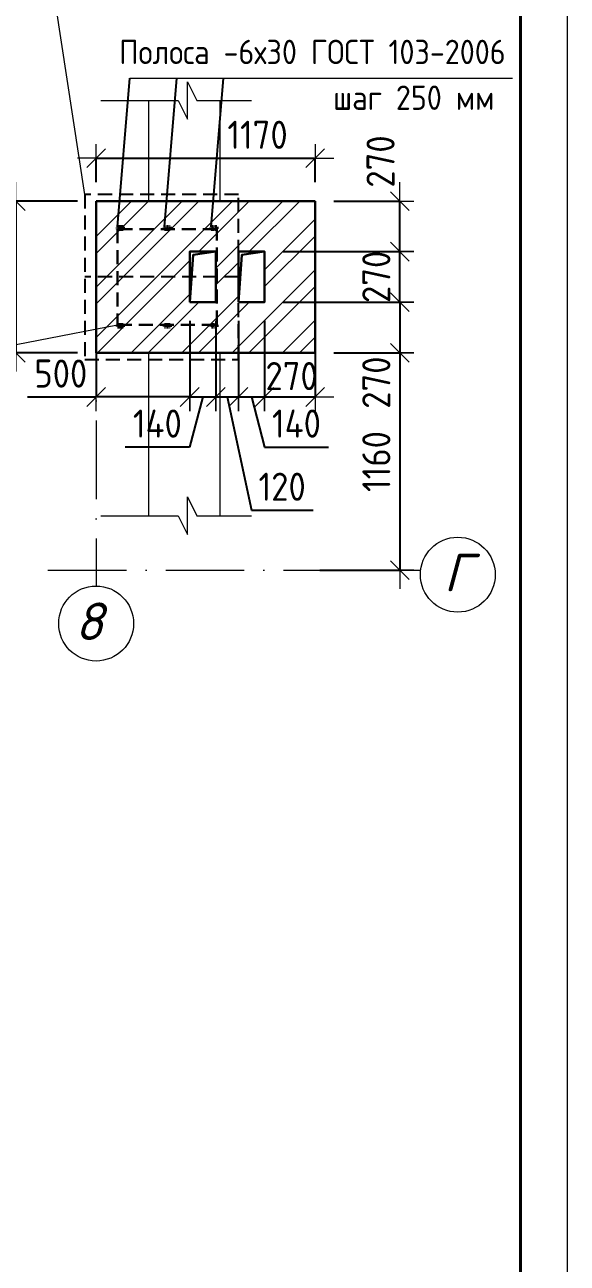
# Model space of a CAD drawing. Header units: millimetres. Extents: x 854812 to 1164625, y 589925 to 823301.
# Drawn here: x 1066258 to 1072054, y 617497 to 630714 of the extents above; entities that cross this region are included whole.
import ezdxf
from ezdxf.enums import TextEntityAlignment as Align

# ---------------------------------------------------------------- set-up
doc = ezdxf.new("R2010")
doc.units = ezdxf.units.MM
for name, pattern in [('ACAD_ISO10W100', [18, 12, -3, 0, -3]), ('DASHED2', [9.525, 6.35, -3.175]), ('JIS_08_15', [17.25, 15, -0.75, 0.75, -0.75]), ('невидимая', [0.375, 0.25, -0.125])]:
    doc.linetypes.add(name, pattern=pattern)
doc.layers.get('Defpoints').update_dxf_attribs({"color": 40})
doc.layers.add('osnovnie', color=7, linetype='Continuous')
for name, color, linetype, lineweight in [('Text', 7, 'Continuous', 15), ('оси', 50, 'JIS_08_15', 9), ('размеры', 215, 'Continuous', 13), ('стены', 172, 'Continuous', 30), ('текст', 7, 'Continuous', 13), ('УКАЗАТЕЛЬ', 6, 'Continuous', 13), ('ФАСАД', 7, 'Continuous', 13), ('штриховка', 8, 'Continuous', 9)]:
    doc.layers.add(name, color=color, linetype=linetype, lineweight=lineweight)
doc.styles.add('GOST 2.304', font='isocpeur.ttf', dxfattribs={"width": 0.9})
doc.styles.add('Isocpeur', font='isocpeui.ttf')
doc.styles.add('RUSS', font='RUSS.shx', dxfattribs={"width": 0.8})
doc.styles.get("Standard").update_dxf_attribs({"font": 'arial.ttf'})
doc.styles.add('Оксана', font='arial.ttf')
doc.dimstyles.new('C 2', dxfattribs={"dimscale": 100, "dimtxt": 3, "dimasz": 0.1, "dimexe": 0, "dimexo": 2, "dimgap": 1, "dimtad": 1, "dimdec": 0, "dimlfac": 0.5, "dimdsep": 46, "dimtxsty": 'GOST 2.304', "dimblk": 'A8MITTA', "dimcen": 3, "dimclrt": 256, "dimaunit": 1, "dimadec": 0, "dimazin": 0, "dimtfac": 1, "dimtdec": 0, "dimtofl": 0, "dimtmove": 1, "dimatfit": 3, "dimldrblk": 'OBLIQUE', "dimfxl": 1, "dimtolj": 1, "dimtzin": 0, "dimarcsym": 0})
doc.dimstyles.new('MAESTRO_STD_1', dxfattribs={"dimscale": 100, "dimtxt": 3, "dimasz": 0.09, "dimexe": 0, "dimexo": 0, "dimgap": 1, "dimtad": 1, "dimdec": 0, "dimzin": 0, "dimdsep": 46, "dimtxsty": 'RUSS', "dimblk": 'A8MITTA', "dimcen": 3, "dimse1": 1, "dimse2": 1, "dimadec": 0, "dimazin": 0, "dimtp": 6, "dimtm": 6, "dimtfac": 1, "dimtdec": 0, "dimtofl": 0, "dimtmove": 2, "dimatfit": 3, "dimfxl": 1, "dimtolj": 1, "dimtzin": 0, "dimarcsym": 0})

# ---------------------------------------------------------------- blocks, each defined once
blk = doc.blocks.new('*U1095')
at = {"color": 7, "linetype": 'Continuous', "lineweight": 0}
blk.add_lwpolyline([(-594, 420), (0, 420), (0, 0), (-594, 0)], close=True, dxfattribs=at)
at = {"color": 7, "linetype": 'Continuous', "lineweight": 40}
blk.add_lwpolyline([(-574, 415), (-5, 415), (-5, 5), (-574, 5)], close=True, dxfattribs=at)
at = {"color": 7, "style": 'Оксана', "flags": 8}
for tag, height, p in [('НАИМЕНОВАНИЕ_ОБЪЕКТА_СТРОИТЕЛЬСТВА', 2.71, (-64.88, 42.01)), ('НАИМЕНОВАНИЕ_ЧЕРТЕЖА', 2.86, (-88.9, 11.79))]:
    blk.add_attdef(tag, text='', height=height, dxfattribs=at).set_placement(p, align=Align.MIDDLE_CENTER)
at = {"color": 7, "linetype": 'Continuous', "lineweight": 20, "style": 'Оксана', "flags": 8}
blk.add_attdef('ИНВ.№ПОДЛ.', text='', height=2.5, rotation=90, dxfattribs=at).set_placement((-577.5, 17.5), align=Align.MIDDLE_CENTER)
for tag, height, p in [('НАИМЕНОВАНИЕ_СООРУЖЕНИЯ', 3.57, (-91.21, 26.62)), ('ОРГАНИЗАЦИЯ/ЛИЦЕНЗИЯ', 2.29, (-29.74, 11.97))]:
    blk.add_attdef(tag, text='', height=height, dxfattribs=at).set_placement(p, align=Align.MIDDLE_CENTER)
at = {"color": 7, "linetype": 'Continuous', "lineweight": 20, "flags": 8}
for tag, p in [('---------------------------------------------------', (-210, 5)), ('--------------------------------------------------', (-210, -2))]:
    blk.add_attdef(tag, text='', height=0.143, dxfattribs=at).set_placement(p, align=Align.TOP_LEFT)
at = {"layer": 'Text', "color": 7, "linetype": 'Continuous', "lineweight": 20, "style": 'GOST 2.304', "width": 0.9, "flags": 8}
blk.add_attdef('ОБОЗНАЧЕНИЕ_ДОКУМЕНТА', text='', height=4.29, dxfattribs=at).set_placement((-65.21, 54.98), align=Align.MIDDLE_CENTER)
at = {"layer": 'Text', "color": 7, "style": 'GOST 2.304', "width": 0.9, "flags": 8}
for tag, p in [('СТАДИЯ', (-47.5, 25)), ('ЛИСТ', (-32.5, 25)), ('ЛИСТОВ', (-15, 25))]:
    blk.add_attdef(tag, text='', height=2.86, dxfattribs=at).set_placement(p, align=Align.MIDDLE_CENTER)
blk = doc.blocks.new('A8MITTA')
for p, q in [((0, 15), (0, -15)), ((-20, 0), (20, 0)), ((-10, -10), (10, 10))]:
    blk.add_line(p, q)
blk = doc.blocks.new('*D1299')
at = {"layer": 'Defpoints', "color": 0, "ltscale": 0.1}
for p in [(1067020, 628833), (1066162, 627213), (1067020, 627213)]:
    blk.add_point(p, dxfattribs=at)
at = {"layer": 'размеры', "color": 0, "lineweight": -2, "ltscale": 0.1}
for p, q in [((1066820, 628833), (1066162, 628833)), ((1066162, 628823), (1066162, 627223)), ((1066820, 627213), (1066162, 627213))]:
    blk.add_line(p, q, dxfattribs=at)
at = {"layer": 'размеры', "color": 0, "lineweight": -2, "ltscale": 0.1, "xscale": 10, "yscale": 10, "zscale": 10}
for p, rotation in [((1066162, 628833), 90), ((1066162, 627213), 270)]:
    blk.add_blockref('A8MITTA', p, dxfattribs=dict(at, rotation=rotation))
at = {"layer": 'размеры', "ltscale": 0.1, "insert": (1065912, 628024), "char_height": 300, "attachment_point": 5, "rotation": 90, "style": 'GOST 2.304'}
blk.add_mtext('\\A1;810', dxfattribs=at)
blk = doc.blocks.new('_Oblique')
at = {"color": 0, "linetype": 'ByBlock', "lineweight": -2}
blk.add_line((-0.5, -0.5), (0.5, 0.5), dxfattribs=at)
blk = doc.blocks.new('*D1300')
at = {"layer": 'Defpoints', "color": 0, "ltscale": 0.1}
for p in [(1067020, 627754), (1068020, 627754), (1067020, 626742)]:
    blk.add_point(p, dxfattribs=at)
at = {"layer": 'размеры', "color": 0, "lineweight": -2, "ltscale": 0.1}
for p, q in [((1067020, 627554), (1067020, 626742)), ((1068020, 627554), (1068020, 626742)), ((1066287, 626742), (1067020, 626742)), ((1068010, 626742), (1067030, 626742))]:
    blk.add_line(p, q, dxfattribs=at)
at = {"layer": 'размеры', "color": 0, "lineweight": -2, "ltscale": 0.1, "xscale": 10, "yscale": 10, "zscale": 10, "rotation": 180}
blk.add_blockref('A8MITTA', (1067020, 626742), dxfattribs=at)
at = {"layer": 'размеры', "color": 0, "lineweight": -2, "ltscale": 0.1, "xscale": 10, "yscale": 10, "zscale": 10}
blk.add_blockref('A8MITTA', (1068020, 626742), dxfattribs=at)
at = {"layer": 'размеры', "ltscale": 0.1, "insert": (1066643, 626992), "char_height": 300, "attachment_point": 5, "style": 'GOST 2.304'}
blk.add_mtext('\\A1;500', dxfattribs=at)
blk = doc.blocks.new('*D1301')
at = {"layer": 'Defpoints', "color": 0, "ltscale": 0.1}
for p in [(1068020, 627754), (1068300, 627754), (1068300, 626742)]:
    blk.add_point(p, dxfattribs=at)
at = {"layer": 'размеры', "color": 0, "lineweight": -2, "ltscale": 0.1}
for p, q in [((1068020, 627554), (1068020, 626742)), ((1068300, 627554), (1068300, 626742)), ((1068160, 626742), (1068018, 626208)), ((1068030, 626742), (1068290, 626742)), ((1068018, 626208), (1067332, 626208))]:
    blk.add_line(p, q, dxfattribs=at)
at = {"layer": 'размеры', "color": 0, "lineweight": -2, "ltscale": 0.1, "xscale": 10, "yscale": 10, "zscale": 10, "rotation": 180}
blk.add_blockref('A8MITTA', (1068020, 626742), dxfattribs=at)
at = {"layer": 'размеры', "color": 0, "lineweight": -2, "ltscale": 0.1, "xscale": 10, "yscale": 10, "zscale": 10}
blk.add_blockref('A8MITTA', (1068300, 626742), dxfattribs=at)
at = {"layer": 'размеры', "ltscale": 0.1, "insert": (1067675, 626458), "char_height": 300, "attachment_point": 5, "style": 'GOST 2.304'}
blk.add_mtext('\\A1;140', dxfattribs=at)
blk = doc.blocks.new('*D1302')
at = {"layer": 'Defpoints', "color": 0, "ltscale": 0.1}
for p in [(1068300, 627754), (1068540, 627754), (1068540, 626742)]:
    blk.add_point(p, dxfattribs=at)
at = {"layer": 'размеры', "color": 0, "lineweight": -2, "ltscale": 0.1}
for p, q in [((1068300, 627554), (1068300, 626742)), ((1068540, 627554), (1068540, 626742)), ((1068310, 626742), (1068530, 626742)), ((1068420, 626742), (1068679, 625534)), ((1068679, 625534), (1069338, 625534))]:
    blk.add_line(p, q, dxfattribs=at)
at = {"layer": 'размеры', "color": 0, "lineweight": -2, "ltscale": 0.1, "xscale": 10, "yscale": 10, "zscale": 10, "rotation": 180}
blk.add_blockref('A8MITTA', (1068300, 626742), dxfattribs=at)
at = {"layer": 'размеры', "color": 0, "lineweight": -2, "ltscale": 0.1, "xscale": 10, "yscale": 10, "zscale": 10}
blk.add_blockref('A8MITTA', (1068540, 626742), dxfattribs=at)
at = {"layer": 'размеры', "ltscale": 0.1, "insert": (1069008, 625784), "char_height": 300, "attachment_point": 5, "style": 'GOST 2.304'}
blk.add_mtext('\\A1;120', dxfattribs=at)
blk = doc.blocks.new('*D1303')
at = {"layer": 'Defpoints', "color": 0, "ltscale": 0.1}
for p in [(1068540, 627754), (1068820, 627754), (1068820, 626742)]:
    blk.add_point(p, dxfattribs=at)
at = {"layer": 'размеры', "color": 0, "lineweight": -2, "ltscale": 0.1}
for p, q in [((1068540, 627554), (1068540, 626742)), ((1068820, 627554), (1068820, 626742)), ((1068550, 626742), (1068810, 626742)), ((1068680, 626742), (1068818, 626208)), ((1068818, 626208), (1069504, 626208))]:
    blk.add_line(p, q, dxfattribs=at)
at = {"layer": 'размеры', "color": 0, "lineweight": -2, "ltscale": 0.1, "xscale": 10, "yscale": 10, "zscale": 10, "rotation": 180}
blk.add_blockref('A8MITTA', (1068540, 626742), dxfattribs=at)
at = {"layer": 'размеры', "color": 0, "lineweight": -2, "ltscale": 0.1, "xscale": 10, "yscale": 10, "zscale": 10}
blk.add_blockref('A8MITTA', (1068820, 626742), dxfattribs=at)
at = {"layer": 'размеры', "ltscale": 0.1, "insert": (1069161, 626458), "char_height": 300, "attachment_point": 5, "style": 'GOST 2.304'}
blk.add_mtext('\\A1;140', dxfattribs=at)
blk = doc.blocks.new('*D1304')
at = {"layer": 'Defpoints', "color": 0, "ltscale": 0.1}
for p in [(1068820, 627754), (1069360, 627564), (1069360, 626742)]:
    blk.add_point(p, dxfattribs=at)
at = {"layer": 'размеры', "color": 0, "lineweight": -2, "ltscale": 0.1}
for p, q in [((1068820, 627554), (1068820, 626742)), ((1069360, 627364), (1069360, 626742)), ((1068830, 626742), (1069350, 626742))]:
    blk.add_line(p, q, dxfattribs=at)
at = {"layer": 'размеры', "color": 0, "lineweight": -2, "ltscale": 0.1, "xscale": 10, "yscale": 10, "zscale": 10, "rotation": 180}
blk.add_blockref('A8MITTA', (1068820, 626742), dxfattribs=at)
at = {"layer": 'размеры', "color": 0, "lineweight": -2, "ltscale": 0.1, "xscale": 10, "yscale": 10, "zscale": 10}
blk.add_blockref('A8MITTA', (1069360, 626742), dxfattribs=at)
at = {"layer": 'размеры', "ltscale": 0.1, "insert": (1069109, 626965), "char_height": 300, "attachment_point": 5, "style": 'GOST 2.304'}
blk.add_mtext('\\A1;270', dxfattribs=at)
blk = doc.blocks.new('*D1305')
at = {"layer": 'Defpoints', "color": 0, "ltscale": 0.1}
for p in [(1069360, 629290), (1067020, 628833), (1069360, 628833)]:
    blk.add_point(p, dxfattribs=at)
at = {"layer": 'размеры', "color": 0, "lineweight": -2, "ltscale": 0.1}
for p, q in [((1067020, 629033), (1067020, 629290)), ((1067030, 629290), (1069350, 629290)), ((1069360, 629033), (1069360, 629290))]:
    blk.add_line(p, q, dxfattribs=at)
at = {"layer": 'размеры', "color": 0, "lineweight": -2, "ltscale": 0.1, "xscale": 10, "yscale": 10, "zscale": 10, "rotation": 180}
blk.add_blockref('A8MITTA', (1067020, 629290), dxfattribs=at)
at = {"layer": 'размеры', "color": 0, "lineweight": -2, "ltscale": 0.1, "xscale": 10, "yscale": 10, "zscale": 10}
blk.add_blockref('A8MITTA', (1069360, 629290), dxfattribs=at)
at = {"layer": 'размеры', "ltscale": 0.1, "insert": (1068745, 629540), "char_height": 300, "attachment_point": 5, "style": 'GOST 2.304'}
blk.add_mtext('\\A1;1170', dxfattribs=at)
blk = doc.blocks.new('*D1306')
at = {"layer": 'Defpoints', "color": 0, "ltscale": 0.1}
for p in [(1068820, 627754), (1069360, 627213), (1070264, 627213)]:
    blk.add_point(p, dxfattribs=at)
at = {"layer": 'размеры', "color": 0, "lineweight": -2, "ltscale": 0.1}
for p, q in [((1069020, 627754), (1070264, 627754)), ((1070264, 627744), (1070264, 627223)), ((1069560, 627213), (1070264, 627213))]:
    blk.add_line(p, q, dxfattribs=at)
at = {"layer": 'размеры', "color": 0, "lineweight": -2, "ltscale": 0.1, "xscale": 10, "yscale": 10, "zscale": 10}
for p, rotation in [((1070264, 627754), 90), ((1070264, 627213), 270)]:
    blk.add_blockref('A8MITTA', p, dxfattribs=dict(at, rotation=rotation))
at = {"layer": 'размеры', "ltscale": 0.1, "insert": (1070014, 626895), "char_height": 300, "attachment_point": 5, "rotation": 90, "style": 'GOST 2.304'}
blk.add_mtext('\\A1;270', dxfattribs=at)
blk = doc.blocks.new('*D1307')
at = {"layer": 'Defpoints', "color": 0, "ltscale": 0.1}
for p in [(1068820, 628293), (1070264, 628293), (1069360, 627754)]:
    blk.add_point(p, dxfattribs=at)
at = {"layer": 'размеры', "color": 0, "lineweight": -2, "ltscale": 0.1}
for p, q in [((1069020, 628293), (1070264, 628293)), ((1070264, 627764), (1070264, 628283)), ((1069560, 627754), (1070264, 627754))]:
    blk.add_line(p, q, dxfattribs=at)
at = {"layer": 'размеры', "color": 0, "lineweight": -2, "ltscale": 0.1, "xscale": 10, "yscale": 10, "zscale": 10}
for p, rotation in [((1070264, 628293), 90), ((1070264, 627754), 270)]:
    blk.add_blockref('A8MITTA', p, dxfattribs=dict(at, rotation=rotation))
at = {"layer": 'размеры', "ltscale": 0.1, "insert": (1070014, 628024), "char_height": 300, "attachment_point": 5, "rotation": 90, "style": 'GOST 2.304'}
blk.add_mtext('\\A1;270', dxfattribs=at)
blk = doc.blocks.new('*D1308')
at = {"layer": 'Defpoints', "color": 0, "ltscale": 0.1}
for p in [(1069360, 628833), (1070264, 628833), (1068820, 628293)]:
    blk.add_point(p, dxfattribs=at)
at = {"layer": 'размеры', "color": 0, "lineweight": -2, "ltscale": 0.1}
for p, q in [((1069560, 628833), (1070264, 628833)), ((1070264, 628303), (1070264, 628823)), ((1069020, 628293), (1070264, 628293))]:
    blk.add_line(p, q, dxfattribs=at)
at = {"layer": 'размеры', "color": 0, "lineweight": -2, "ltscale": 0.1, "xscale": 10, "yscale": 10, "zscale": 10}
for p, rotation in [((1070264, 628833), 90), ((1070264, 628293), 270)]:
    blk.add_blockref('A8MITTA', p, dxfattribs=dict(at, rotation=rotation))
at = {"layer": 'размеры', "ltscale": 0.1, "insert": (1070059, 629255), "char_height": 300, "attachment_point": 5, "rotation": 90, "style": 'GOST 2.304'}
blk.add_mtext('\\A1;270', dxfattribs=at)
blk = doc.blocks.new('*D1309')
at = {"layer": 'Defpoints', "color": 0, "ltscale": 0.1}
for p in [(1069781, 627213), (1069210, 624894), (1070264, 624894)]:
    blk.add_point(p, dxfattribs=at)
at = {"layer": 'размеры', "color": 0, "lineweight": -2, "ltscale": 0.1}
for p, q in [((1069981, 627213), (1070264, 627213)), ((1070264, 627203), (1070264, 624904)), ((1069410, 624894), (1070264, 624894))]:
    blk.add_line(p, q, dxfattribs=at)
at = {"layer": 'размеры', "color": 0, "lineweight": -2, "ltscale": 0.1, "xscale": 10, "yscale": 10, "zscale": 10}
for p, rotation in [((1070264, 627213), 90), ((1070264, 624894), 270)]:
    blk.add_blockref('A8MITTA', p, dxfattribs=dict(at, rotation=rotation))
at = {"layer": 'размеры', "ltscale": 0.1, "insert": (1070014, 626053), "char_height": 300, "attachment_point": 5, "rotation": 90, "style": 'GOST 2.304'}
blk.add_mtext('\\A1;1160', dxfattribs=at)

msp = doc.modelspace()

# ---------------------------------------------------------------- hatches: boundary and pattern name
at = {"layer": 'штриховка', "ltscale": 0.1}
h = msp.add_hatch(dxfattribs=at)
h.set_pattern_fill('ANSI32', color=256, scale=40, style=0)
h.set_pattern_definition([(45, (206737.2, 16026.1), (-269.40768, 269.40768), []), (45, (206916.82, 16026.1), (-269.40768, 269.40768), [])])
h.paths.add_polyline_path([(1067020.4, 627213.1), (1069360.4, 627213.1), (1069360.4, 628833.1), (1067020.4, 628833.1)])
h.paths.add_polyline_path([(1068020.4, 628293.1), (1068300.4, 628293.1), (1068300.4, 627753.9), (1068020.4, 627753.9)], flags=16)
h.paths.add_polyline_path([(1068540.4, 628293.1), (1068820.4, 628293.1), (1068820.4, 627753.9), (1068540.4, 627753.9)], flags=16)

# ---------------------------------------------------------------- linework, layer by layer
at = {"layer": 'osnovnie', "linetype": 'DASHED2', "lineweight": 50, "ltscale": 0.5, "elevation": 0}
for points in [[(1067250.4, 628533.7), (1067250.4, 628557.7), (1067310.4, 628557.7), (1067310.4, 628533.7)], [(1067750.4, 628533.7), (1067750.4, 628557.7), (1067810.4, 628557.7), (1067810.4, 628533.7)], [(1068250.4, 628533.7), (1068250.4, 628557.7), (1068310.4, 628557.7), (1068310.4, 628533.7)], [(1067250.4, 627513.4), (1067250.4, 627489.4), (1067310.4, 627489.4), (1067310.4, 627513.4)], [(1067750.4, 627513.4), (1067750.4, 627489.4), (1067810.4, 627489.4), (1067810.4, 627513.4)], [(1068250.4, 627513.4), (1068250.4, 627489.4), (1068310.4, 627489.4), (1068310.4, 627513.4)]]:
    msp.add_lwpolyline(points, close=True, dxfattribs=at)
at = {"layer": 'оси', "color": 7, "linetype": 'ACAD_ISO10W100', "ltscale": 70}
for p, q in [((1067020.4, 627750.3, 0), (1067020.4, 624724.1, 0)), ((1066503.7, 624893.6, 0), (1070484.6, 624893.6, 0))]:
    msp.add_line(p, q, dxfattribs=at)
at = {"layer": 'стены', "ltscale": 0.1}
for p, q in [((1067020.4, 628833.1, 0), (1069360.4, 628833.1, 0)), ((1067020.4, 628833.1, 0), (1067020.4, 627213.1, 0)), ((1069360.4, 628833.1, 0), (1069360.4, 627213.1, 0)), ((1067020.4, 627213.1, 0), (1069360.4, 627213.1, 0))]:
    msp.add_line(p, q, dxfattribs=at)
at = {"layer": 'стены', "linetype": 'невидимая', "lineweight": 25, "ltscale": 600}
msp.add_line((1068540.4, 628023.5, 0), (1066900.4, 628023.5, 0), dxfattribs=at)
at = {"layer": 'стены', "linetype": 'невидимая', "lineweight": 25, "ltscale": 600, "elevation": 0}
msp.add_lwpolyline([(1066900.4, 627143.5), (1068540.4, 627143.5), (1068540.4, 628903.5), (1066900.4, 628903.5)], close=True, dxfattribs=at)
at = {"layer": 'стены', "linetype": 'невидимая', "lineweight": 30, "ltscale": 600}
msp.add_lwpolyline([(1067250.4, 627513.4), (1068310.4, 627513.4), (1068310.4, 628533.7), (1067250.4, 628533.7)], close=True, dxfattribs=at)
at = {"layer": 'стены', "ltscale": 0.1, "elevation": 0}
for points in [[(1068020.4, 627753.9), (1068300.4, 627753.9), (1068300.4, 628293.1), (1068020.4, 628293.1)], [(1068540.4, 627753.9), (1068820.4, 627753.9), (1068820.4, 628293.1), (1068540.4, 628293.1)]]:
    msp.add_lwpolyline(points, close=True, dxfattribs=at)
for points in [[(1068020.4, 627753.9), (1068056.2, 628258.3), (1068300.4, 628293.1)], [(1068540.4, 627753.9), (1068576.2, 628258.3), (1068820.4, 628293.1)]]:
    msp.add_lwpolyline(points, dxfattribs=at)
at = {"layer": 'текст', "color": 7}
for centre in [(1070884.6, 624845.2, 0), (1067020.4, 624324.1, 0)]:
    msp.add_circle(centre, 400, dxfattribs=at)
at = {"layer": 'УКАЗАТЕЛЬ'}
msp.add_line((1067382.3, 630145.8, 0), (1071469.4, 630145.8, 0), dxfattribs=at)
at = {"layer": 'УКАЗАТЕЛЬ', "elevation": 0}
msp.add_lwpolyline([(1066900.4, 628903.5), (1066400.7, 632158.7), (1071135.3, 632158.7)], dxfattribs=at)
at = {"layer": 'УКАЗАТЕЛЬ', "ltscale": 100, "elevation": 0}
for points in [[(1067071, 629906.2), (1067897.7, 629906.2), (1067997.7, 629706.2), (1067997.7, 630106.2), (1068097.7, 629906.2), (1068679.4, 629906.2)], [(1067071, 625474.7), (1067897.7, 625474.7), (1067997.7, 625274.7), (1067997.7, 625674.7), (1068097.7, 625474.7), (1068679.4, 625474.7)]]:
    msp.add_lwpolyline(points, dxfattribs=at)
at = {"layer": 'УКАЗАТЕЛЬ'}
msp.add_lwpolyline([(1062059, 627185.5), (1065556.8, 627185.5), (1067250.4, 627513.4)], dxfattribs=at)
at = {"layer": 'ФАСАД', "ltscale": 0.1}
for p, q in [((1067580.4, 629906.2, 0), (1067580.4, 628833.1, 0)), ((1068340.4, 629906.2, 0), (1068340.4, 628833.1, 0)), ((1067580.4, 627213.1, 0), (1067580.4, 625474.7, 0)), ((1068340.4, 627213.1, 0), (1068340.4, 625474.7, 0))]:
    msp.add_line(p, q, dxfattribs=at)

# ---------------------------------------------------------------- block references
at = {"ltscale": 130, "xscale": 100, "yscale": 100, "zscale": 100}
msp.add_blockref('*U1095', (1072053.9, 609626.2), dxfattribs=at)

# ---------------------------------------------------------------- texts
at = {"layer": 'Text', "style": 'GOST 2.304', "width": 0.9}
for s, p in [('Полоса -6х30 ГОСТ 103-2006 ', (1067266.5, 630294.5, 0)), ('шаг 250 мм', (1069553.5, 629806.1, 0))]:
    msp.add_text(s, height=260, dxfattribs=at).set_placement(p)
at = {"layer": 'текст', "color": 7, "style": 'Isocpeur'}
for s, p in [('Г', (1070883.8, 624668.8, 0)), ('8', (1066945.3, 624147.7, 0))]:
    msp.add_text(s, height=400, dxfattribs=at).set_placement(p, align=Align.CENTER)

# ---------------------------------------------------------------- dimensions: what is measured, and where the dimension line sits
at = {"layer": 'размеры', "ltscale": 0.1}
for base, p1, p2, picture, middle in [((1069360.4, 629290.5, 0), (1067020.4, 628833.1, 0), (1069360.4, 628833.1, 0), '*D1305', (1068745, 629290.5, 0)), ((1067020.4, 626742, 0), (1068020.4, 627753.9, 0), (1067020.4, 627753.9, 0), '*D1300', (1066643.4, 626742, 0)), ((1068300.4, 626742, 0), (1068020.4, 627753.9, 0), (1068300.4, 627753.9, 0), '*D1301', (1067917.8, 626207.9, 0)), ((1068540.4, 626742, 0), (1068300.4, 627753.9, 0), (1068540.4, 627753.9, 0), '*D1302', (1068778.9, 625533.6, 0)), ((1068820.4, 626742, 0), (1068540.4, 627753.9, 0), (1068820.4, 627753.9, 0), '*D1303', (1068918.4, 626207.9, 0))]:
    dim = msp.add_linear_dim(base=base, p1=p1, p2=p2, dimstyle='C 2', dxfattribs=at)
    dim.commit()
    dim.dimension.update_dxf_attribs({"geometry": picture, "text_midpoint": middle, "dimtype": 160})
dim = msp.add_linear_dim(base=(1070264.4, 628833.1, 0), p1=(1068820.4, 628293.1, 0), p2=(1069360.4, 628833.1, 0), angle=90, dimstyle='C 2', override={"dimtmove": 2}, dxfattribs=at)
dim.commit()
dim.dimension.update_dxf_attribs({"geometry": '*D1308', "text_midpoint": (1070059, 629254.9, 0), "dimtype": 160})
for base, p1, p2, picture, middle in [((1066161.8, 627213.1, 0), (1067020.4, 628833.1, 0), (1067020.4, 627213.1, 0), '*D1299', (1066161.8, 628023.5, 0)), ((1070264.4, 628293.1, 0), (1069360.4, 627753.9, 0), (1068820.4, 628293.1, 0), '*D1307', (1070264.4, 628023.5, 0)), ((1070264.4, 627213.1, 0), (1068820.4, 627753.9, 0), (1069360.4, 627213.1, 0), '*D1306', (1070264.4, 626894.8, 0))]:
    dim = msp.add_linear_dim(base=base, p1=p1, p2=p2, angle=90, dimstyle='C 2', dxfattribs=at)
    dim.commit()
    dim.dimension.update_dxf_attribs({"geometry": picture, "text_midpoint": middle, "dimtype": 160})
dim = msp.add_linear_dim(base=(1069360.4, 626742, 0), p1=(1068820.4, 627753.9, 0), p2=(1069360.4, 627564.2, 0), dimstyle='C 2', override={"dimtmove": 2}, dxfattribs=at)
dim.commit()
dim.dimension.update_dxf_attribs({"geometry": '*D1304', "text_midpoint": (1069108.6, 626965.3, 0), "dimtype": 160})
dim = msp.add_linear_dim(base=(1070264.4, 624893.6, 0), p1=(1069780.8, 627213.1, 0), p2=(1069210.2, 624893.6, 0), angle=90, dimstyle='C 2', dxfattribs=at)
dim.commit()
dim.dimension.update_dxf_attribs({"geometry": '*D1309', "text_midpoint": (1070014.4, 626053.3, 0)})

# ---------------------------------------------------------------- leaders
at = {"layer": 'УКАЗАТЕЛЬ', "has_arrowhead": 0}
for points in [[(1067250.4, 628557.1, 0), (1067382.3, 630145.8, 0)], [(1067750.4, 628557.1, 0), (1067882.3, 630145.8, 0)], [(1068250.4, 628557.1, 0), (1068382.3, 630145.8, 0)]]:
    msp.add_leader(points, dimstyle='MAESTRO_STD_1', dxfattribs=at)

doc.saveas('drawing.dxf')
